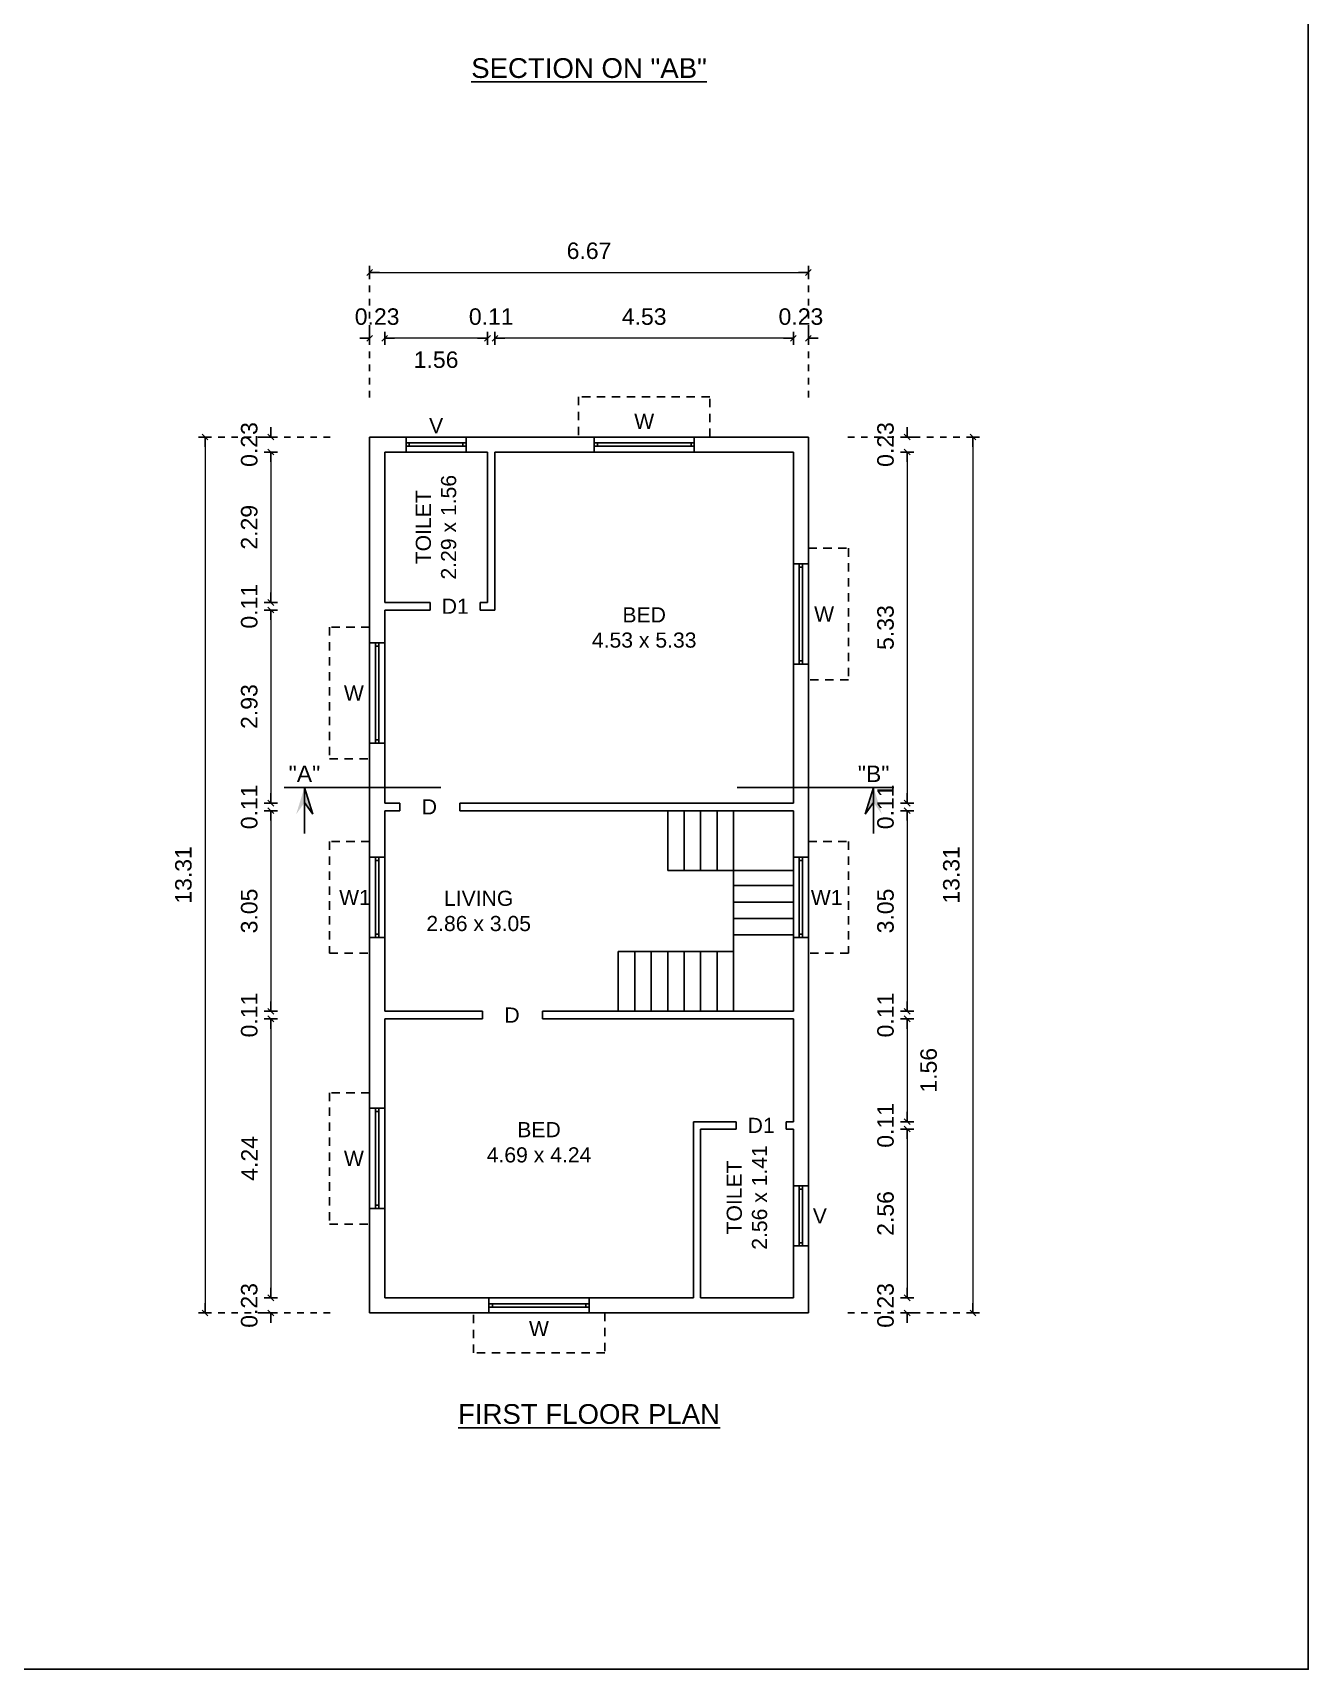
# Model space of a CAD drawing. Header units: metres. Extents: x 1126 to 1595, y 117 to 472.
# Drawn here: x 1361.99 to 1381.37, y 413.69 to 438.56 of the extents above; entities that cross this region are included whole.
import ezdxf
from ezdxf.enums import TextEntityAlignment as Align

# ---------------------------------------------------------------- set-up
doc = ezdxf.new("R2010")
doc.units = ezdxf.units.M
doc.linetypes.add('DOT', pattern=[0.25, 0, -0.25])
doc.linetypes.add('HIDDEN', pattern=[9.525, 6.35, -3.175])
for name, color, linetype in [('Sunshade', 8, 'HIDDEN'), ('TEXT', 7, 'Continuous'), ('Ventilator', 7, 'HIDDEN'), ('Window', 7, 'Continuous')]:
    doc.layers.add(name, color=color, linetype=linetype)
doc.styles.add('ARIAL', font='arial.ttf')
doc.styles.get("Standard").update_dxf_attribs({"font": 'arial.ttf', "height": 0.23})
doc.dimstyles.new('FLOOR DIM', dxfattribs={"dimtxt": 0.2, "dimasz": 0.05, "dimexe": 0.075, "dimexo": 0.3, "dimgap": 0.025, "dimtad": 0, "dimzin": 3, "dimdsep": 46, "dimtxsty": 'ARIAL', "dimblk": 'JM1', "dimcen": -0.09, "dimclrd": 5, "dimclre": 250, "dimclrt": 3, "dimazin": 0, "dimtfac": 0.65, "dimtix": 1, "dimtofl": 0, "dimtmove": 0, "dimatfit": 2, "dimfxl": 0, "dimfrac": 1, "dimtolj": 1, "dimlwd": 18, "dimlwe": -1, "dimarcsym": 0})

# ---------------------------------------------------------------- blocks, each defined once
blk = doc.blocks.new('JM1')
at = {"color": 2}
for p, q in [((-3, 0), (0, 0)), ((-0.88, -0.88), (0.88, 0.88)), ((0, 2), (0, -2))]:
    blk.add_line(p, q, dxfattribs=at)
blk = doc.blocks.new('*D812')
at = {"color": 250, "linetype": 'DOT', "ltscale": 0.25}
for p, q in [((1374.379, 432.415), (1376.354, 432.415)), ((1374.379, 419.108), (1376.354, 419.108))]:
    blk.add_line(p, q, dxfattribs=at)
at = {"color": 5, "lineweight": 18, "ltscale": 0.25}
blk.add_line((1376.279, 432.365), (1376.279, 419.158), dxfattribs=at)
at = {"layer": 'Defpoints', "color": 0, "linetype": 'ByBlock', "ltscale": 0.25}
for p in [(1373.779, 432.415), (1373.779, 419.108), (1376.279, 419.108)]:
    blk.add_point(p, dxfattribs=at)
at = {"color": 5, "linetype": 'ByBlock', "lineweight": 18, "ltscale": 0.25, "xscale": 0.05, "yscale": 0.05, "zscale": 0.05}
for p, rotation in [((1376.279, 432.415), 90), ((1376.279, 419.108), 270)]:
    blk.add_blockref('JM1', p, dxfattribs=dict(at, rotation=rotation))
at = {"color": 3, "linetype": 'ByBlock', "ltscale": 0.25, "insert": (1375.952, 425.762), "char_height": 0.25, "attachment_point": 5, "rotation": 90, "style": 'ARIAL'}
blk.add_mtext('\\A1;13.31', dxfattribs=at)
blk = doc.blocks.new('*D813')
at = {"color": 5, "lineweight": 18, "ltscale": 50}
for p, q in [((1375.279, 432.465), (1375.279, 432.515)), ((1375.279, 432.137), (1375.279, 432.087))]:
    blk.add_line(p, q, dxfattribs=at)
at = {"layer": 'Defpoints', "color": 0, "ltscale": 50}
for p in [(1373.779, 432.415), (1375.279, 432.415), (1373.551, 432.187)]:
    blk.add_point(p, dxfattribs=at)
at = {"color": 5, "lineweight": 18, "ltscale": 50, "xscale": 0.05, "yscale": 0.05, "zscale": 0.05}
for p, rotation in [((1375.279, 432.415), 270), ((1375.279, 432.187), 90)]:
    blk.add_blockref('JM1', p, dxfattribs=dict(at, rotation=rotation))
at = {"color": 3, "ltscale": 50, "insert": (1374.952, 432.301), "char_height": 0.25, "attachment_point": 5, "rotation": 90, "style": 'ARIAL'}
blk.add_mtext('\\A1;0.23', dxfattribs=at)
blk = doc.blocks.new('*D814')
at = {"color": 250, "linetype": 'DOT', "ltscale": 0.25}
for p, q in [((1367.112, 433.015), (1367.112, 434.99)), ((1373.779, 433.015), (1373.779, 434.99))]:
    blk.add_line(p, q, dxfattribs=at)
at = {"color": 5, "lineweight": 18, "ltscale": 0.25}
blk.add_line((1367.162, 434.915), (1373.729, 434.915), dxfattribs=at)
at = {"layer": 'Defpoints', "color": 0, "linetype": 'ByBlock', "ltscale": 0.25}
for p in [(1373.779, 434.915), (1367.112, 432.415), (1373.779, 432.415)]:
    blk.add_point(p, dxfattribs=at)
at = {"color": 5, "linetype": 'ByBlock', "lineweight": 18, "ltscale": 0.25, "xscale": 0.05, "yscale": 0.05, "zscale": 0.05, "rotation": 180}
blk.add_blockref('JM1', (1367.112, 434.915), dxfattribs=at)
at = {"color": 5, "linetype": 'ByBlock', "lineweight": 18, "ltscale": 0.25, "xscale": 0.05, "yscale": 0.05, "zscale": 0.05}
blk.add_blockref('JM1', (1373.779, 434.915), dxfattribs=at)
at = {"color": 3, "linetype": 'ByBlock', "ltscale": 0.25, "insert": (1370.446, 435.243), "char_height": 0.25, "attachment_point": 5, "style": 'ARIAL'}
blk.add_mtext('\\A1;6.67', dxfattribs=at)
blk = doc.blocks.new('*D815')
at = {"color": 5, "lineweight": 18}
for p, q in [((1373.501, 433.915), (1373.451, 433.915)), ((1373.829, 433.915), (1373.879, 433.915))]:
    blk.add_line(p, q, dxfattribs=at)
at = {"layer": 'Defpoints', "color": 0}
for p in [(1373.779, 433.915), (1373.779, 432.415), (1373.551, 432.187)]:
    blk.add_point(p, dxfattribs=at)
at = {"color": 5, "lineweight": 18, "xscale": 0.05, "yscale": 0.05, "zscale": 0.05}
blk.add_blockref('JM1', (1373.551, 433.915), dxfattribs=at)
at = {"color": 5, "lineweight": 18, "xscale": 0.05, "yscale": 0.05, "zscale": 0.05, "rotation": 180}
blk.add_blockref('JM1', (1373.779, 433.915), dxfattribs=at)
at = {"color": 3, "insert": (1373.665, 434.243), "char_height": 0.25, "attachment_point": 5, "style": 'ARIAL'}
blk.add_mtext('\\A1;0.23', dxfattribs=at)
blk = doc.blocks.new('*D816')
at = {"color": 5, "lineweight": 18}
blk.add_line((1373.501, 433.915), (1369.067, 433.915), dxfattribs=at)
at = {"layer": 'Defpoints', "color": 0}
for p in [(1369.017, 433.915), (1369.017, 432.187), (1373.551, 432.187)]:
    blk.add_point(p, dxfattribs=at)
at = {"color": 5, "lineweight": 18, "xscale": 0.05, "yscale": 0.05, "zscale": 0.05, "rotation": 180}
blk.add_blockref('JM1', (1369.017, 433.915), dxfattribs=at)
at = {"color": 5, "lineweight": 18, "xscale": 0.05, "yscale": 0.05, "zscale": 0.05}
blk.add_blockref('JM1', (1373.551, 433.915), dxfattribs=at)
at = {"color": 3, "insert": (1371.284, 434.243), "char_height": 0.25, "attachment_point": 5, "style": 'ARIAL'}
blk.add_mtext('\\A1;4.53', dxfattribs=at)
blk = doc.blocks.new('*D817')
at = {"color": 5, "lineweight": 18}
for p, q in [((1368.853, 433.915), (1368.803, 433.915)), ((1369.067, 433.915), (1369.117, 433.915))]:
    blk.add_line(p, q, dxfattribs=at)
at = {"layer": 'Defpoints', "color": 0}
for p in [(1368.903, 433.915), (1368.903, 432.187), (1369.017, 432.187)]:
    blk.add_point(p, dxfattribs=at)
at = {"color": 5, "lineweight": 18, "xscale": 0.05, "yscale": 0.05, "zscale": 0.05}
blk.add_blockref('JM1', (1368.903, 433.915), dxfattribs=at)
at = {"color": 5, "lineweight": 18, "xscale": 0.05, "yscale": 0.05, "zscale": 0.05, "rotation": 180}
blk.add_blockref('JM1', (1369.017, 433.915), dxfattribs=at)
at = {"color": 3, "insert": (1368.96, 434.243), "char_height": 0.25, "attachment_point": 5, "style": 'ARIAL'}
blk.add_mtext('\\A1;0.11', dxfattribs=at)
blk = doc.blocks.new('*D818')
at = {"color": 5, "lineweight": 18}
blk.add_line((1368.853, 433.915), (1367.391, 433.915), dxfattribs=at)
at = {"layer": 'Defpoints', "color": 0}
for p in [(1367.341, 433.915), (1367.341, 432.187), (1368.903, 432.187)]:
    blk.add_point(p, dxfattribs=at)
at = {"color": 5, "lineweight": 18, "xscale": 0.05, "yscale": 0.05, "zscale": 0.05, "rotation": 180}
blk.add_blockref('JM1', (1367.341, 433.915), dxfattribs=at)
at = {"color": 5, "lineweight": 18, "xscale": 0.05, "yscale": 0.05, "zscale": 0.05}
blk.add_blockref('JM1', (1368.903, 433.915), dxfattribs=at)
at = {"color": 3, "insert": (1368.122, 433.588), "char_height": 0.25, "attachment_point": 5, "style": 'ARIAL'}
blk.add_mtext('\\A1;1.56', dxfattribs=at)
blk = doc.blocks.new('*D819')
at = {"color": 5, "lineweight": 18}
for p, q in [((1367.062, 433.915), (1367.012, 433.915)), ((1367.391, 433.915), (1367.441, 433.915))]:
    blk.add_line(p, q, dxfattribs=at)
at = {"layer": 'Defpoints', "color": 0}
for p in [(1367.112, 433.915), (1367.112, 432.415), (1367.341, 432.187)]:
    blk.add_point(p, dxfattribs=at)
at = {"color": 5, "lineweight": 18, "xscale": 0.05, "yscale": 0.05, "zscale": 0.05}
blk.add_blockref('JM1', (1367.112, 433.915), dxfattribs=at)
at = {"color": 5, "lineweight": 18, "xscale": 0.05, "yscale": 0.05, "zscale": 0.05, "rotation": 180}
blk.add_blockref('JM1', (1367.341, 433.915), dxfattribs=at)
at = {"color": 3, "insert": (1367.226, 434.243), "char_height": 0.25, "attachment_point": 5, "style": 'ARIAL'}
blk.add_mtext('\\A1;0.23', dxfattribs=at)
blk = doc.blocks.new('*D820')
at = {"color": 5, "lineweight": 18}
blk.add_line((1375.279, 432.137), (1375.279, 426.903), dxfattribs=at)
at = {"layer": 'Defpoints', "color": 0}
for p in [(1373.551, 432.187), (1373.551, 426.853), (1375.279, 426.853)]:
    blk.add_point(p, dxfattribs=at)
at = {"color": 5, "lineweight": 18, "xscale": 0.05, "yscale": 0.05, "zscale": 0.05}
for p, rotation in [((1375.279, 432.187), 90), ((1375.279, 426.853), 270)]:
    blk.add_blockref('JM1', p, dxfattribs=dict(at, rotation=rotation))
at = {"color": 3, "insert": (1374.952, 429.52), "char_height": 0.25, "attachment_point": 5, "rotation": 90, "style": 'ARIAL'}
blk.add_mtext('\\A1;5.33', dxfattribs=at)
blk = doc.blocks.new('*D821')
at = {"color": 5, "lineweight": 18}
for p, q in [((1375.279, 426.903), (1375.279, 426.953)), ((1375.279, 426.688), (1375.279, 426.638))]:
    blk.add_line(p, q, dxfattribs=at)
at = {"layer": 'Defpoints', "color": 0}
for p in [(1373.551, 426.853), (1373.551, 426.738), (1375.279, 426.738)]:
    blk.add_point(p, dxfattribs=at)
at = {"color": 5, "lineweight": 18, "xscale": 0.05, "yscale": 0.05, "zscale": 0.05}
for p, rotation in [((1375.279, 426.853), 270), ((1375.279, 426.738), 90)]:
    blk.add_blockref('JM1', p, dxfattribs=dict(at, rotation=rotation))
at = {"color": 3, "insert": (1374.952, 426.796), "char_height": 0.25, "attachment_point": 5, "rotation": 90, "style": 'ARIAL'}
blk.add_mtext('\\A1;0.11', dxfattribs=at)
blk = doc.blocks.new('*D822')
at = {"color": 5, "lineweight": 18}
blk.add_line((1375.279, 426.688), (1375.279, 423.74), dxfattribs=at)
at = {"layer": 'Defpoints', "color": 0}
for p in [(1373.551, 426.738), (1373.551, 423.69), (1375.279, 423.69)]:
    blk.add_point(p, dxfattribs=at)
at = {"color": 5, "lineweight": 18, "xscale": 0.05, "yscale": 0.05, "zscale": 0.05}
for p, rotation in [((1375.279, 426.738), 90), ((1375.279, 423.69), 270)]:
    blk.add_blockref('JM1', p, dxfattribs=dict(at, rotation=rotation))
at = {"color": 3, "insert": (1374.952, 425.214), "char_height": 0.25, "attachment_point": 5, "rotation": 90, "style": 'ARIAL'}
blk.add_mtext('\\A1;3.05', dxfattribs=at)
blk = doc.blocks.new('*D823')
at = {"color": 5, "lineweight": 18}
for p, q in [((1375.279, 423.74), (1375.279, 423.79)), ((1375.279, 423.526), (1375.279, 423.476))]:
    blk.add_line(p, q, dxfattribs=at)
at = {"layer": 'Defpoints', "color": 0}
for p in [(1373.551, 423.69), (1373.551, 423.576), (1375.279, 423.576)]:
    blk.add_point(p, dxfattribs=at)
at = {"color": 5, "lineweight": 18, "xscale": 0.05, "yscale": 0.05, "zscale": 0.05}
for p, rotation in [((1375.279, 423.69), 270), ((1375.279, 423.576), 90)]:
    blk.add_blockref('JM1', p, dxfattribs=dict(at, rotation=rotation))
at = {"color": 3, "insert": (1374.952, 423.633), "char_height": 0.25, "attachment_point": 5, "rotation": 90, "style": 'ARIAL'}
blk.add_mtext('\\A1;0.11', dxfattribs=at)
blk = doc.blocks.new('*D824')
at = {"color": 5, "lineweight": 18}
blk.add_line((1375.279, 423.526), (1375.279, 422.062), dxfattribs=at)
at = {"layer": 'Defpoints', "color": 0}
for p in [(1373.551, 423.576), (1373.551, 422.012), (1375.279, 422.012)]:
    blk.add_point(p, dxfattribs=at)
at = {"color": 5, "lineweight": 18, "xscale": 0.05, "yscale": 0.05, "zscale": 0.05}
for p, rotation in [((1375.279, 423.576), 90), ((1375.279, 422.012), 270)]:
    blk.add_blockref('JM1', p, dxfattribs=dict(at, rotation=rotation))
at = {"color": 3, "insert": (1375.607, 422.794), "char_height": 0.25, "attachment_point": 5, "rotation": 90, "style": 'ARIAL'}
blk.add_mtext('\\A1;1.56', dxfattribs=at)
blk = doc.blocks.new('*D825')
at = {"color": 5, "lineweight": 18}
for p, q in [((1375.279, 422.062), (1375.279, 422.112)), ((1375.279, 421.852), (1375.279, 421.802))]:
    blk.add_line(p, q, dxfattribs=at)
at = {"layer": 'Defpoints', "color": 0}
for p in [(1373.551, 422.012), (1373.551, 421.902), (1375.279, 421.902)]:
    blk.add_point(p, dxfattribs=at)
at = {"color": 5, "lineweight": 18, "xscale": 0.05, "yscale": 0.05, "zscale": 0.05}
for p, rotation in [((1375.279, 422.012), 270), ((1375.279, 421.902), 90)]:
    blk.add_blockref('JM1', p, dxfattribs=dict(at, rotation=rotation))
at = {"color": 3, "insert": (1374.952, 421.957), "char_height": 0.25, "attachment_point": 5, "rotation": 90, "style": 'ARIAL'}
blk.add_mtext('\\A1;0.11', dxfattribs=at)
blk = doc.blocks.new('*D826')
at = {"color": 5, "lineweight": 18}
blk.add_line((1375.279, 421.852), (1375.279, 419.387), dxfattribs=at)
at = {"layer": 'Defpoints', "color": 0}
for p in [(1373.551, 421.902), (1373.551, 419.337), (1375.279, 419.337)]:
    blk.add_point(p, dxfattribs=at)
at = {"color": 5, "lineweight": 18, "xscale": 0.05, "yscale": 0.05, "zscale": 0.05}
for p, rotation in [((1375.279, 421.902), 90), ((1375.279, 419.337), 270)]:
    blk.add_blockref('JM1', p, dxfattribs=dict(at, rotation=rotation))
at = {"color": 3, "insert": (1374.952, 420.619), "char_height": 0.25, "attachment_point": 5, "rotation": 90, "style": 'ARIAL'}
blk.add_mtext('\\A1;2.56', dxfattribs=at)
blk = doc.blocks.new('*D827')
at = {"color": 5, "lineweight": 18}
for p, q in [((1375.279, 419.387), (1375.279, 419.437)), ((1375.279, 419.058), (1375.279, 419.008))]:
    blk.add_line(p, q, dxfattribs=at)
at = {"layer": 'Defpoints', "color": 0}
for p in [(1373.551, 419.337), (1373.779, 419.108), (1375.279, 419.108)]:
    blk.add_point(p, dxfattribs=at)
at = {"color": 5, "lineweight": 18, "xscale": 0.05, "yscale": 0.05, "zscale": 0.05}
for p, rotation in [((1375.279, 419.337), 270), ((1375.279, 419.108), 90)]:
    blk.add_blockref('JM1', p, dxfattribs=dict(at, rotation=rotation))
at = {"color": 3, "insert": (1374.952, 419.222), "char_height": 0.25, "attachment_point": 5, "rotation": 90, "style": 'ARIAL'}
blk.add_mtext('\\A1;0.23', dxfattribs=at)
blk = doc.blocks.new('*D828')
at = {"color": 250, "linetype": 'DOT', "ltscale": 0.25}
for p, q in [((1366.512, 432.415), (1364.537, 432.415)), ((1366.512, 419.108), (1364.537, 419.108))]:
    blk.add_line(p, q, dxfattribs=at)
at = {"color": 5, "lineweight": 18, "ltscale": 0.25}
blk.add_line((1364.612, 432.365), (1364.612, 419.158), dxfattribs=at)
at = {"layer": 'Defpoints', "color": 0, "linetype": 'ByBlock', "ltscale": 0.25}
for p in [(1367.112, 432.415), (1364.612, 419.108), (1367.112, 419.108)]:
    blk.add_point(p, dxfattribs=at)
at = {"color": 5, "linetype": 'ByBlock', "lineweight": 18, "ltscale": 0.25, "xscale": 0.05, "yscale": 0.05, "zscale": 0.05}
for p, rotation in [((1364.612, 432.415), 90), ((1364.612, 419.108), 270)]:
    blk.add_blockref('JM1', p, dxfattribs=dict(at, rotation=rotation))
at = {"color": 3, "linetype": 'ByBlock', "ltscale": 0.25, "insert": (1364.284, 425.762), "char_height": 0.25, "attachment_point": 5, "rotation": 90, "style": 'ARIAL'}
blk.add_mtext('\\A1;13.31', dxfattribs=at)
blk = doc.blocks.new('*D829')
at = {"color": 5, "lineweight": 18, "ltscale": 50}
for p, q in [((1365.612, 432.465), (1365.612, 432.515)), ((1365.612, 432.137), (1365.612, 432.087))]:
    blk.add_line(p, q, dxfattribs=at)
at = {"layer": 'Defpoints', "color": 0, "ltscale": 50}
for p in [(1365.612, 432.415), (1367.112, 432.415), (1367.341, 432.187)]:
    blk.add_point(p, dxfattribs=at)
at = {"color": 5, "lineweight": 18, "ltscale": 50, "xscale": 0.05, "yscale": 0.05, "zscale": 0.05}
for p, rotation in [((1365.612, 432.415), 270), ((1365.612, 432.187), 90)]:
    blk.add_blockref('JM1', p, dxfattribs=dict(at, rotation=rotation))
at = {"color": 3, "ltscale": 50, "insert": (1365.284, 432.301), "char_height": 0.25, "attachment_point": 5, "rotation": 90, "style": 'ARIAL'}
blk.add_mtext('\\A1;0.23', dxfattribs=at)
blk = doc.blocks.new('*D830')
at = {"color": 5, "lineweight": 18}
blk.add_line((1365.612, 432.137), (1365.612, 429.951), dxfattribs=at)
at = {"layer": 'Defpoints', "color": 0}
for p in [(1367.341, 432.187), (1365.612, 429.901), (1367.341, 429.901)]:
    blk.add_point(p, dxfattribs=at)
at = {"color": 5, "lineweight": 18, "xscale": 0.05, "yscale": 0.05, "zscale": 0.05}
for p, rotation in [((1365.612, 432.187), 90), ((1365.612, 429.901), 270)]:
    blk.add_blockref('JM1', p, dxfattribs=dict(at, rotation=rotation))
at = {"color": 3, "insert": (1365.284, 431.044), "char_height": 0.25, "attachment_point": 5, "rotation": 90, "style": 'ARIAL'}
blk.add_mtext('\\A1;2.29', dxfattribs=at)
blk = doc.blocks.new('*D831')
at = {"color": 5, "lineweight": 18}
for p, q in [((1365.612, 429.951), (1365.612, 430.001)), ((1365.612, 429.736), (1365.612, 429.686))]:
    blk.add_line(p, q, dxfattribs=at)
at = {"layer": 'Defpoints', "color": 0}
for p in [(1367.341, 429.901), (1365.612, 429.786), (1367.341, 429.786)]:
    blk.add_point(p, dxfattribs=at)
at = {"color": 5, "lineweight": 18, "xscale": 0.05, "yscale": 0.05, "zscale": 0.05}
for p, rotation in [((1365.612, 429.901), 270), ((1365.612, 429.786), 90)]:
    blk.add_blockref('JM1', p, dxfattribs=dict(at, rotation=rotation))
at = {"color": 3, "insert": (1365.284, 429.844), "char_height": 0.25, "attachment_point": 5, "rotation": 90, "style": 'ARIAL'}
blk.add_mtext('\\A1;0.11', dxfattribs=at)
blk = doc.blocks.new('*D832')
at = {"color": 5, "lineweight": 18}
blk.add_line((1365.612, 429.736), (1365.612, 426.903), dxfattribs=at)
at = {"layer": 'Defpoints', "color": 0}
for p in [(1367.341, 429.786), (1365.612, 426.853), (1367.341, 426.853)]:
    blk.add_point(p, dxfattribs=at)
at = {"color": 5, "lineweight": 18, "xscale": 0.05, "yscale": 0.05, "zscale": 0.05}
for p, rotation in [((1365.612, 429.786), 90), ((1365.612, 426.853), 270)]:
    blk.add_blockref('JM1', p, dxfattribs=dict(at, rotation=rotation))
at = {"color": 3, "insert": (1365.284, 428.32), "char_height": 0.25, "attachment_point": 5, "rotation": 90, "style": 'ARIAL'}
blk.add_mtext('\\A1;2.93', dxfattribs=at)
blk = doc.blocks.new('*D833')
at = {"color": 5, "lineweight": 18}
for p, q in [((1365.612, 426.903), (1365.612, 426.953)), ((1365.612, 426.688), (1365.612, 426.638))]:
    blk.add_line(p, q, dxfattribs=at)
at = {"layer": 'Defpoints', "color": 0}
for p in [(1365.612, 426.738), (1367.341, 426.853), (1367.341, 426.738)]:
    blk.add_point(p, dxfattribs=at)
at = {"color": 5, "lineweight": 18, "xscale": 0.05, "yscale": 0.05, "zscale": 0.05}
for p, rotation in [((1365.612, 426.853), 270), ((1365.612, 426.738), 90)]:
    blk.add_blockref('JM1', p, dxfattribs=dict(at, rotation=rotation))
at = {"color": 3, "insert": (1365.284, 426.796), "char_height": 0.25, "attachment_point": 5, "rotation": 90, "style": 'ARIAL'}
blk.add_mtext('\\A1;0.11', dxfattribs=at)
blk = doc.blocks.new('*D834')
at = {"color": 5, "lineweight": 18}
blk.add_line((1365.612, 426.688), (1365.612, 423.74), dxfattribs=at)
at = {"layer": 'Defpoints', "color": 0}
for p in [(1367.341, 426.738), (1365.612, 423.69), (1367.341, 423.69)]:
    blk.add_point(p, dxfattribs=at)
at = {"color": 5, "lineweight": 18, "xscale": 0.05, "yscale": 0.05, "zscale": 0.05}
for p, rotation in [((1365.612, 426.738), 90), ((1365.612, 423.69), 270)]:
    blk.add_blockref('JM1', p, dxfattribs=dict(at, rotation=rotation))
at = {"color": 3, "insert": (1365.284, 425.214), "char_height": 0.25, "attachment_point": 5, "rotation": 90, "style": 'ARIAL'}
blk.add_mtext('\\A1;3.05', dxfattribs=at)
blk = doc.blocks.new('*D835')
at = {"color": 5, "lineweight": 18}
for p, q in [((1365.612, 423.74), (1365.612, 423.79)), ((1365.612, 423.526), (1365.612, 423.476))]:
    blk.add_line(p, q, dxfattribs=at)
at = {"layer": 'Defpoints', "color": 0}
for p in [(1367.341, 423.69), (1365.612, 423.576), (1367.341, 423.576)]:
    blk.add_point(p, dxfattribs=at)
at = {"color": 5, "lineweight": 18, "xscale": 0.05, "yscale": 0.05, "zscale": 0.05}
for p, rotation in [((1365.612, 423.69), 270), ((1365.612, 423.576), 90)]:
    blk.add_blockref('JM1', p, dxfattribs=dict(at, rotation=rotation))
at = {"color": 3, "insert": (1365.284, 423.633), "char_height": 0.25, "attachment_point": 5, "rotation": 90, "style": 'ARIAL'}
blk.add_mtext('\\A1;0.11', dxfattribs=at)
blk = doc.blocks.new('*D836')
at = {"color": 5, "lineweight": 18}
blk.add_line((1365.612, 423.526), (1365.612, 419.387), dxfattribs=at)
at = {"layer": 'Defpoints', "color": 0}
for p in [(1367.341, 423.576), (1365.612, 419.337), (1367.341, 419.337)]:
    blk.add_point(p, dxfattribs=at)
at = {"color": 5, "lineweight": 18, "xscale": 0.05, "yscale": 0.05, "zscale": 0.05}
for p, rotation in [((1365.612, 423.576), 90), ((1365.612, 419.337), 270)]:
    blk.add_blockref('JM1', p, dxfattribs=dict(at, rotation=rotation))
at = {"color": 3, "insert": (1365.286, 421.456), "char_height": 0.25, "attachment_point": 5, "rotation": 90, "style": 'ARIAL'}
blk.add_mtext('\\A1;4.24', dxfattribs=at)
blk = doc.blocks.new('*D837')
at = {"color": 5, "lineweight": 18}
for p, q in [((1365.612, 419.387), (1365.612, 419.437)), ((1365.612, 419.058), (1365.612, 419.008))]:
    blk.add_line(p, q, dxfattribs=at)
at = {"layer": 'Defpoints', "color": 0}
for p in [(1367.341, 419.337), (1365.612, 419.108), (1367.112, 419.108)]:
    blk.add_point(p, dxfattribs=at)
at = {"color": 5, "lineweight": 18, "xscale": 0.05, "yscale": 0.05, "zscale": 0.05}
for p, rotation in [((1365.612, 419.337), 270), ((1365.612, 419.108), 90)]:
    blk.add_blockref('JM1', p, dxfattribs=dict(at, rotation=rotation))
at = {"color": 3, "insert": (1365.284, 419.222), "char_height": 0.25, "attachment_point": 5, "rotation": 90, "style": 'ARIAL'}
blk.add_mtext('\\A1;0.23', dxfattribs=at)

msp = doc.modelspace()

# ---------------------------------------------------------------- linework, layer by layer
for p, q in [((1367.112, 432.415), (1373.779, 432.415)), ((1367.112, 419.108), (1367.112, 432.415)), ((1373.779, 419.108), (1373.779, 432.415)), ((1367.341, 429.901), (1367.341, 432.187)), ((1367.341, 432.187), (1368.903, 432.187)), ((1368.674, 432.187), (1368.903, 432.187)), ((1368.903, 432.187), (1368.903, 429.901)), ((1369.017, 432.187), (1373.551, 432.187)), ((1369.017, 429.786), (1369.017, 432.187)), ((1373.551, 432.187), (1373.551, 426.853)), ((1367.341, 429.901), (1368.033, 429.901)), ((1368.033, 429.901), (1368.033, 429.786)), ((1368.793, 429.901), (1368.793, 429.786)), ((1368.903, 429.901), (1368.793, 429.901)), ((1367.341, 426.853), (1367.341, 429.786)), ((1367.341, 429.786), (1368.033, 429.786)), ((1368.793, 429.786), (1369.017, 429.786)), ((1367.571, 426.853), (1367.341, 426.853)), ((1367.341, 423.69), (1367.341, 426.738)), ((1367.341, 426.738), (1367.571, 426.738)), ((1367.571, 426.738), (1367.571, 426.853)), ((1368.481, 426.853), (1373.551, 426.853)), ((1368.481, 426.738), (1368.481, 426.853)), ((1368.481, 426.738), (1373.551, 426.738)), ((1371.641, 426.738), (1371.641, 425.828)), ((1371.891, 426.738), (1371.891, 425.828)), ((1372.141, 426.738), (1372.141, 425.828)), ((1372.391, 426.738), (1372.391, 425.828)), ((1372.641, 426.738), (1372.641, 425.828)), ((1373.551, 426.738), (1373.551, 423.69)), ((1371.641, 425.828), (1372.641, 425.828)), ((1372.641, 425.828), (1373.551, 425.828)), ((1372.641, 424.6), (1372.641, 425.828)), ((1372.641, 425.6), (1373.551, 425.6)), ((1372.641, 425.35), (1373.551, 425.35)), ((1372.641, 425.1), (1373.551, 425.1)), ((1372.641, 424.85), (1373.551, 424.85)), ((1370.891, 424.6), (1372.641, 424.6)), ((1370.891, 424.6), (1370.891, 423.69)), ((1371.141, 424.6), (1371.141, 423.69)), ((1371.391, 424.6), (1371.391, 423.69)), ((1371.641, 424.6), (1371.641, 423.69)), ((1371.891, 424.6), (1371.891, 423.69)), ((1372.141, 424.6), (1372.141, 423.69)), ((1372.391, 424.6), (1372.391, 423.69)), ((1372.641, 424.6), (1372.641, 423.69)), ((1368.826, 423.69), (1367.341, 423.69)), ((1368.826, 423.69), (1368.826, 423.576)), ((1369.741, 423.69), (1369.741, 423.576)), ((1369.741, 423.69), (1373.551, 423.69)), ((1367.341, 423.576), (1368.826, 423.576)), ((1367.341, 423.576), (1367.341, 419.337)), ((1369.741, 423.576), (1373.551, 423.576)), ((1373.551, 422.012), (1373.551, 423.576)), ((1373.551, 422.814), (1373.551, 422.814)), ((1372.031, 419.337), (1372.031, 422.012)), ((1372.031, 422.012), (1372.681, 422.012)), ((1372.681, 421.902), (1372.681, 422.012)), ((1373.441, 421.902), (1373.441, 422.012)), ((1373.441, 422.012), (1373.551, 422.012)), ((1372.141, 419.337), (1372.141, 421.902)), ((1372.141, 421.902), (1372.681, 421.902)), ((1373.441, 421.902), (1373.551, 421.902)), ((1373.551, 419.337), (1373.551, 421.902)), ((1367.341, 419.337), (1372.031, 419.337)), ((1372.141, 419.337), (1373.551, 419.337)), ((1367.112, 419.108), (1373.779, 419.108))]:
    msp.add_line(p, q)
at = {"color": 7}
for p, q in [((1368.193, 427.092), (1365.813, 427.092)), ((1366.122, 427.092), (1366.122, 426.393)), ((1366.122, 427.092), (1366.248, 426.683)), ((1372.698, 427.092), (1375.079, 427.092)), ((1374.769, 427.092), (1374.643, 426.683)), ((1374.769, 427.092), (1374.769, 426.393)), ((1366.248, 426.683), (1366.122, 426.86)), ((1374.643, 426.683), (1374.769, 426.86))]:
    msp.add_line(p, q, dxfattribs=at)
msp.add_lwpolyline([(1342.612, 457.597), (1381.374, 457.597), (1381.374, 413.694), (1342.612, 413.694)], close=True)
for points in [[(1365.996, 426.683), (1366.122, 427.092), (1366.122, 426.86)], [(1366.248, 426.683), (1366.122, 427.092), (1366.122, 426.86)], [(1374.643, 426.683), (1374.769, 427.092), (1374.769, 426.86)], [(1374.896, 426.683), (1374.769, 427.092), (1374.769, 426.86)]]:
    msp.add_solid(points, dxfattribs=at)
at = {"layer": 'Sunshade', "linetype": 'HIDDEN', "ltscale": 0.02}
for points in [[(1372.282, 432.415), (1372.282, 433.025), (1370.286, 433.025), (1370.286, 432.415)], [(1373.779, 430.724), (1374.389, 430.724), (1374.389, 428.728), (1373.779, 428.728)], [(1367.112, 429.524), (1366.502, 429.524), (1366.502, 427.528), (1367.112, 427.528)], [(1367.112, 426.269), (1366.502, 426.269), (1366.502, 424.573), (1367.112, 424.573)], [(1373.779, 426.269), (1374.389, 426.269), (1374.389, 424.573), (1373.779, 424.573)], [(1367.112, 422.454), (1366.502, 422.454), (1366.502, 420.458), (1367.112, 420.458)], [(1370.684, 419.108), (1370.684, 418.499), (1368.688, 418.499), (1368.688, 419.108)]]:
    msp.add_lwpolyline(points, dxfattribs=at)
at = {"layer": 'Ventilator'}
for p, q in [((1368.577, 432.327), (1367.667, 432.327)), ((1368.577, 432.276), (1367.667, 432.276)), ((1373.64, 421.038), (1373.64, 420.128)), ((1373.691, 421.038), (1373.691, 420.128))]:
    msp.add_line(p, q, dxfattribs=at)
at = {"layer": 'Window', "linetype": 'ByBlock'}
for p, q in [((1367.714, 432.327), (1367.714, 432.276)), ((1368.526, 432.327), (1368.526, 432.276)), ((1370.575, 432.327), (1370.575, 432.276)), ((1371.997, 432.327), (1371.997, 432.276)), ((1373.691, 430.438), (1373.64, 430.438)), ((1367.2, 429.238), (1367.251, 429.238)), ((1373.691, 429.017), (1373.64, 429.017)), ((1367.2, 427.816), (1367.251, 427.816)), ((1367.2, 425.983), (1367.251, 425.983)), ((1373.691, 425.983), (1373.64, 425.983)), ((1367.2, 424.861), (1367.251, 424.861)), ((1373.691, 424.861), (1373.64, 424.861)), ((1367.2, 422.169), (1367.251, 422.169)), ((1373.691, 420.987), (1373.64, 420.987)), ((1367.2, 420.747), (1367.251, 420.747)), ((1373.691, 420.175), (1373.64, 420.175)), ((1368.977, 419.196), (1368.977, 419.247)), ((1370.398, 419.196), (1370.398, 419.247))]:
    msp.add_line(p, q, dxfattribs=at)
at = {"layer": 'Window'}
for p, q in [((1370.524, 432.327), (1372.044, 432.327)), ((1370.524, 432.276), (1372.044, 432.276)), ((1373.64, 428.966), (1373.64, 430.486)), ((1373.691, 428.966), (1373.691, 430.486)), ((1367.2, 427.766), (1367.2, 429.286)), ((1367.251, 427.766), (1367.251, 429.286)), ((1367.2, 424.811), (1367.2, 426.031)), ((1367.251, 424.811), (1367.251, 426.031)), ((1373.64, 424.811), (1373.64, 426.031)), ((1373.691, 424.811), (1373.691, 426.031)), ((1367.2, 420.696), (1367.2, 422.216)), ((1367.251, 420.696), (1367.251, 422.216)), ((1368.926, 419.247), (1370.446, 419.247)), ((1368.926, 419.196), (1370.446, 419.196))]:
    msp.add_line(p, q, dxfattribs=at)
at = {"layer": 'Window', "linetype": 'ByBlock'}
for points in [[(1368.577, 432.187), (1368.577, 432.415), (1367.667, 432.415), (1367.667, 432.187)], [(1370.524, 432.187), (1370.524, 432.415), (1372.044, 432.415), (1372.044, 432.187)], [(1373.551, 428.966), (1373.779, 428.966), (1373.779, 430.486), (1373.551, 430.486)], [(1367.341, 427.766), (1367.112, 427.766), (1367.112, 429.286), (1367.341, 429.286)], [(1367.341, 424.811), (1367.112, 424.811), (1367.112, 426.031), (1367.341, 426.031)], [(1373.551, 424.811), (1373.779, 424.811), (1373.779, 426.031), (1373.551, 426.031)], [(1367.341, 420.696), (1367.112, 420.696), (1367.112, 422.216), (1367.341, 422.216)], [(1373.551, 421.038), (1373.779, 421.038), (1373.779, 420.128), (1373.551, 420.128)], [(1368.926, 419.337), (1368.926, 419.108), (1370.446, 419.108), (1370.446, 419.337)]]:
    msp.add_lwpolyline(points, close=True, dxfattribs=at)

# ---------------------------------------------------------------- texts
at = {"color": 7, "style": 'ARIAL'}
for s, p in [('"A"', (1366.122, 427.173)), ('"B"', (1374.77, 427.173))]:
    msp.add_text(s, height=0.25, dxfattribs=at).set_placement(p, align=Align.CENTER)
at = {"char_height": 0.23, "attachment_point": 5, "rotation": 90}
for s, insert in [('TOILET\\P2.29 x 1.56', (1368.122, 431.044)), ('TOILET\\P2.56 x 1.41', (1372.846, 420.862))]:
    msp.add_mtext(s, dxfattribs=dict(at, insert=insert))
at = {"char_height": 0.23, "attachment_point": 5}
for s, insert in [('BED\\P4.53 x 5.33', (1371.284, 429.52)), ('LIVING\\P2.86 x 3.05', (1368.769, 425.214)), ('BED\\P4.69 x 4.24', (1369.686, 421.699))]:
    msp.add_mtext(s, dxfattribs=dict(at, insert=insert))
at = {"layer": 'TEXT', "style": 'ARIAL'}
for s, rotation, p in [('V', 359.998, (1368.123, 432.588)), ('D1', 0.002, (1368.413, 429.844)), ('D', 0.002, (1368.02, 426.796)), ('D', 0.002, (1369.276, 423.633)), ('D1', 0.002, (1373.061, 421.957))]:
    msp.add_text(s, height=0.23, rotation=rotation, dxfattribs=at).set_placement(p, align=Align.MIDDLE_CENTER)
for s, p in [('W', (1371.284, 432.654)), ('W', (1374.018, 429.726)), ('W', (1366.873, 428.526)), ('W1', (1366.89, 425.42)), ('W1', (1374.057, 425.42)), ('W', (1366.873, 421.456)), ('V', (1373.953, 420.583)), ('W', (1369.685, 418.87))]:
    msp.add_text(s, height=0.23, dxfattribs=at).set_placement(p, align=Align.MIDDLE_CENTER)
at = {"layer": 'TEXT', "char_height": 0.3, "attachment_point": 5, "style": 'ARIAL'}
for s, insert, width in [('{\\fArial|b0|i0|c0|p18;\\LSECTION ON "AB"}', (1370.446, 438.018), 3.8362), ('{\\fArial|b0|i0|c0|p18;\\LFIRST FLOOR PLAN\\l }', (1370.446, 417.57), 4.78593)]:
    msp.add_mtext(s, dxfattribs=dict(at, insert=insert, width=width))

# ---------------------------------------------------------------- dimensions: what is measured, and where the dimension line sits
at = {"color": 7, "linetype": 'ByBlock', "ltscale": 0.25}
for p1, p2, distance, picture, middle in [((1367.112, 432.415), (1373.779, 432.415), 2.5, '*D814', (1370.446, 435.243)), ((1367.112, 432.415), (1367.112, 419.108), -2.5, '*D828', (1364.284, 425.762)), ((1373.779, 432.415), (1373.779, 419.108), 2.5, '*D812', (1375.952, 425.762))]:
    dim = msp.add_aligned_dim(p1=p1, p2=p2, distance=distance, dimstyle='FLOOR DIM', override={"dimtxt": 0.25, "dimexo": 0.6, "dimgap": 0.2, "dimtad": 1, "dimpost": '\\X'}, dxfattribs=at)
    dim.commit()
    dim.dimension.update_dxf_attribs({"geometry": picture, "text_midpoint": middle})
for base, p1, p2, override, picture, middle in [((1367.112, 433.915), (1367.341, 432.187), (1367.112, 432.415), {"dimtxt": 0.25, "dimgap": 0.2, "dimtad": 1, "dimpost": '\\X', "dimse1": 1, "dimse2": 1, "dimtmove": 2}, '*D819', (1367.226, 434.243)), ((1368.903, 433.915), (1369.017, 432.187), (1368.903, 432.187), {"dimtxt": 0.25, "dimgap": 0.2, "dimtad": 1, "dimpost": '\\X', "dimse1": 1, "dimse2": 1, "dimtmove": 2}, '*D817', (1368.96, 434.243)), ((1369.017, 433.915), (1373.551, 432.187), (1369.017, 432.187), {"dimtxt": 0.25, "dimgap": 0.2, "dimtad": 1, "dimpost": '\\X', "dimse1": 1, "dimse2": 1, "dimtmove": 2}, '*D816', (1371.284, 434.243)), ((1373.779, 433.915), (1373.551, 432.187), (1373.779, 432.415), {"dimtxt": 0.25, "dimgap": 0.2, "dimtad": 1, "dimpost": '\\X', "dimse1": 1, "dimse2": 1, "dimtmove": 2}, '*D815', (1373.665, 434.243)), ((1367.341, 433.915), (1368.903, 432.187), (1367.341, 432.187), {"dimtxt": 0.25, "dimgap": 0.2, "dimtad": 4, "dimpost": '\\X', "dimse1": 1, "dimse2": 1, "dimtmove": 2}, '*D818', (1368.122, 433.588))]:
    dim = msp.add_linear_dim(base=base, p1=p1, p2=p2, dimstyle='FLOOR DIM', override=override)
    dim.commit()
    dim.dimension.update_dxf_attribs({"geometry": picture, "text_midpoint": middle})
at = {"ltscale": 50}
for base, p1, p2, picture, middle in [((1365.612, 432.415), (1367.341, 432.187), (1367.112, 432.415), '*D829', (1365.284, 432.301)), ((1375.279, 432.415), (1373.551, 432.187), (1373.779, 432.415), '*D813', (1374.952, 432.301))]:
    dim = msp.add_linear_dim(base=base, p1=p1, p2=p2, angle=270, dimstyle='FLOOR DIM', override={"dimtxt": 0.25, "dimgap": 0.2, "dimtad": 1, "dimpost": '\\X', "dimse1": 1, "dimse2": 1, "dimtmove": 2}, dxfattribs=at)
    dim.commit()
    dim.dimension.update_dxf_attribs({"geometry": picture, "text_midpoint": middle})
for base, p1, p2, override, picture, middle in [((1365.612, 429.901), (1367.341, 432.187), (1367.341, 429.901), {"dimtxt": 0.25, "dimgap": 0.2, "dimtad": 1, "dimpost": '\\X', "dimse1": 1, "dimse2": 1, "dimtmove": 2}, '*D830', (1365.284, 431.044)), ((1375.279, 426.853), (1373.551, 432.187), (1373.551, 426.853), {"dimtxt": 0.25, "dimgap": 0.2, "dimtad": 1, "dimpost": '\\X', "dimse1": 1, "dimse2": 1, "dimtmove": 2}, '*D820', (1374.952, 429.52)), ((1365.612, 429.7864), (1367.3406, 429.9007), (1367.3406, 429.7864), {"dimtxt": 0.25, "dimgap": 0.2, "dimtad": 1, "dimpost": '\\X', "dimse1": 1, "dimse2": 1, "dimtmove": 2}, '*D831', (1365.2843, 429.8436)), ((1365.612, 426.853), (1367.341, 429.786), (1367.341, 426.853), {"dimtxt": 0.25, "dimgap": 0.2, "dimtad": 1, "dimpost": '\\X', "dimse1": 1, "dimse2": 1, "dimtmove": 2}, '*D832', (1365.284, 428.32)), ((1365.612, 426.7384), (1367.3406, 426.8527), (1367.3406, 426.7384), {"dimtxt": 0.25, "dimgap": 0.2, "dimtad": 1, "dimpost": '\\X', "dimse1": 1, "dimse2": 1, "dimtmove": 2}, '*D833', (1365.2843, 426.7956)), ((1375.2795, 426.7384), (1373.5509, 426.8527), (1373.5509, 426.7384), {"dimtxt": 0.25, "dimgap": 0.2, "dimtad": 1, "dimpost": '\\X', "dimse1": 1, "dimse2": 1, "dimtmove": 2}, '*D821', (1374.9518, 426.7956)), ((1365.612, 423.69), (1367.341, 426.738), (1367.341, 423.69), {"dimtxt": 0.25, "dimgap": 0.2, "dimtad": 1, "dimpost": '\\X', "dimse1": 1, "dimse2": 1, "dimtmove": 2}, '*D834', (1365.284, 425.214)), ((1375.279, 423.69), (1373.551, 426.738), (1373.551, 423.69), {"dimtxt": 0.25, "dimgap": 0.2, "dimtad": 1, "dimpost": '\\X', "dimse1": 1, "dimse2": 1, "dimtmove": 2}, '*D822', (1374.952, 425.214)), ((1365.612, 423.576), (1367.341, 423.69), (1367.341, 423.576), {"dimtxt": 0.25, "dimgap": 0.2, "dimtad": 1, "dimpost": '\\X', "dimse1": 1, "dimse2": 1, "dimtmove": 2}, '*D835', (1365.284, 423.633)), ((1375.279, 423.576), (1373.551, 423.69), (1373.551, 423.576), {"dimtxt": 0.25, "dimgap": 0.2, "dimtad": 1, "dimpost": '\\X', "dimse1": 1, "dimse2": 1, "dimtmove": 2}, '*D823', (1374.952, 423.633)), ((1365.612, 419.337), (1367.341, 423.576), (1367.341, 419.337), {"dimtxt": 0.25, "dimgap": 0.2, "dimtad": 1, "dimpost": '\\X', "dimse1": 1, "dimse2": 1, "dimtmove": 2}, '*D836', (1365.286, 421.456)), ((1375.279, 422.012), (1373.551, 423.576), (1373.551, 422.012), {"dimtxt": 0.25, "dimgap": 0.2, "dimtad": 4, "dimpost": '\\X', "dimse1": 1, "dimse2": 1, "dimtmove": 2}, '*D824', (1375.607, 422.794)), ((1375.279, 421.902), (1373.551, 422.012), (1373.551, 421.902), {"dimtxt": 0.25, "dimgap": 0.2, "dimtad": 1, "dimpost": '\\X', "dimse1": 1, "dimse2": 1, "dimtmove": 2}, '*D825', (1374.952, 421.957)), ((1375.279493, 419.336735), (1373.550893, 421.901726), (1373.550893, 419.336735), {"dimtxt": 0.25, "dimgap": 0.2, "dimtad": 1, "dimpost": '\\X', "dimse1": 1, "dimse2": 1, "dimtmove": 2}, '*D826', (1374.951849, 420.61923)), ((1365.612, 419.108), (1367.341, 419.337), (1367.112, 419.108), {"dimtxt": 0.25, "dimgap": 0.2, "dimtad": 1, "dimpost": '\\X', "dimse1": 1, "dimse2": 1, "dimtmove": 2}, '*D837', (1365.284, 419.222)), ((1375.279, 419.108), (1373.551, 419.337), (1373.779, 419.108), {"dimtxt": 0.25, "dimgap": 0.2, "dimtad": 1, "dimpost": '\\X', "dimse1": 1, "dimse2": 1, "dimtmove": 2}, '*D827', (1374.952, 419.222))]:
    dim = msp.add_linear_dim(base=base, p1=p1, p2=p2, angle=270, dimstyle='FLOOR DIM', override=override)
    dim.commit()
    dim.dimension.update_dxf_attribs({"geometry": picture, "text_midpoint": middle})

doc.saveas('drawing.dxf')
